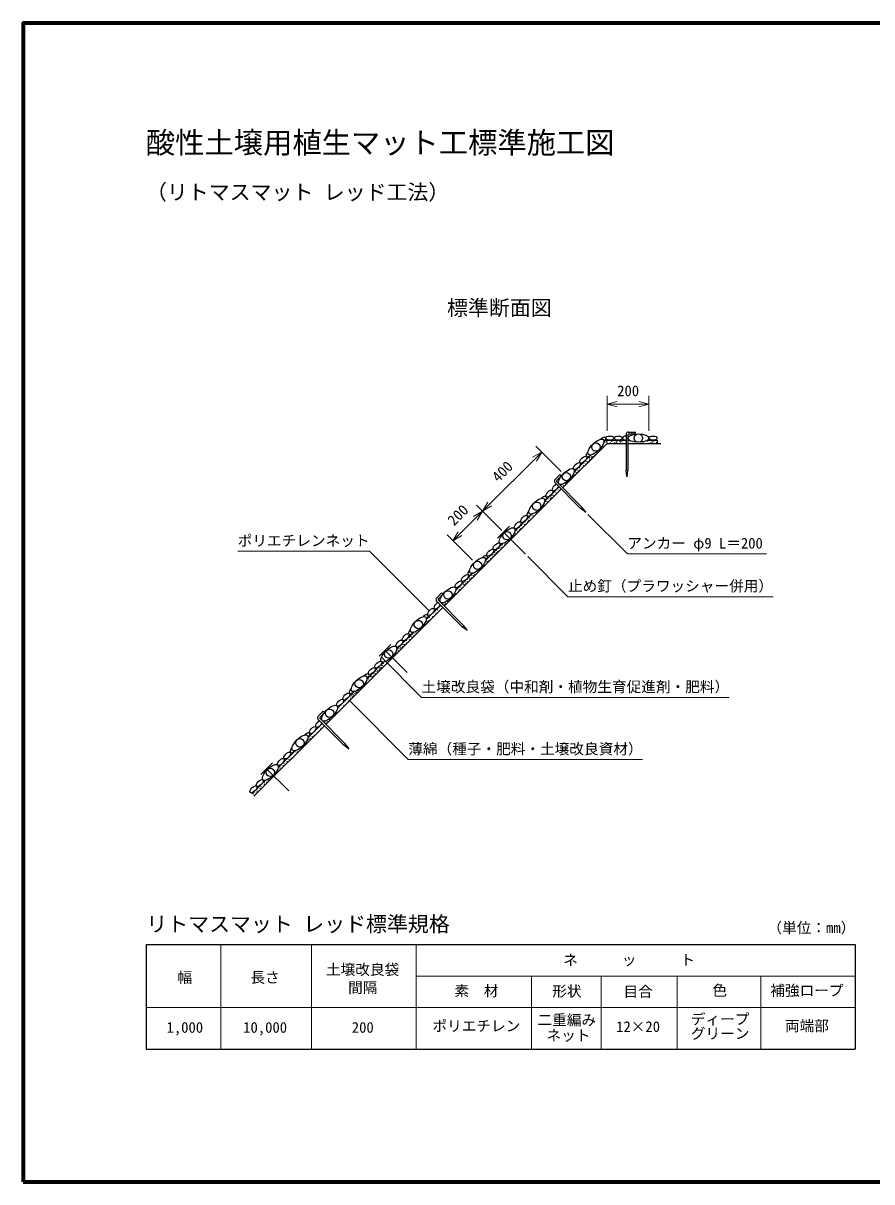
# Model space of a CAD drawing. Units: millimetres, scale not verified. Extents: x 200 to 8200, y 200 to 5838.
# Drawn here: x 200 to 4255, y 200 to 5740 of the extents above; entities that cross this region are included whole.
import ezdxf
from ezdxf.enums import TextEntityAlignment as Align

# ---------------------------------------------------------------- set-up
doc = ezdxf.new("R2010")
doc.units = ezdxf.units.MM
doc.header["$LTSCALE"] = 20
for name, color, linetype in [('C-MTR', 5, 'Continuous'), ('C-MTR-TXT', 5, 'Continuous'), ('C-TTL-TXT', 3, 'Continuous')]:
    doc.layers.add(name, color=color, linetype=linetype)
for name, color, linetype, lineweight in [('C-MTR-FRAM', 5, 'Continuous', 25), ('C-MTR-LINE', 5, 'Continuous', 13), ('C-STR', 7, 'Continuous', 25), ('C-STR-DIM', 1, 'Continuous', 13), ('C-STR-HTXT', 1, 'Continuous', 13), ('C-TTL', 2, 'Continuous', 70)]:
    doc.layers.add(name, color=color, linetype=linetype, lineweight=lineweight)
doc.styles.add('ＭＳ ゴシック', font='')
doc.styles.get('ＭＳ ゴシック').set_extended_font_data('MS Gothic')

msp = doc.modelspace()

# ---------------------------------------------------------------- linework, layer by layer
at = {"layer": 'C-MTR-FRAM'}
for p, q in [((787.14, 1334.04), (787.14, 834.04)), ((787.14, 1334.04), (4174.97, 1334.04)), ((4174.97, 1334.04), (4174.97, 834.04)), ((787.14, 834.04), (4174.97, 834.04))]:
    msp.add_line(p, q, dxfattribs=at)
at = {"layer": 'C-MTR-LINE'}
for p, q in [((1145.14, 1334.04), (1145.14, 834.04)), ((1578.14, 1334.04), (1578.14, 834.04)), ((2078.14, 1334.04), (2078.14, 834.04)), ((2078.14, 1184.04), (4174.97, 1184.04)), ((2628.14, 1184.04), (2628.14, 834.04)), ((2962.14, 1184.04), (2962.14, 834.04)), ((3324.97, 1184.04), (3324.97, 834.04)), ((3724.97, 1184.04), (3724.97, 834.04)), ((787.14, 1034.04), (4174.97, 1034.04))]:
    msp.add_line(p, q, dxfattribs=at)
at = {"layer": 'C-STR'}
for p, q in [((3080.73, 3775.69), (3080.73, 3600.6)), ((3089.73, 3770.6), (3089.73, 3600.6)), ((3092.25, 3784.58), (3125.19, 3784.58)), ((3125.19, 3775.58), (3095.14, 3775.58)), ((3125.19, 3775.58), (3125.19, 3784.58)), ((2777.6, 3518.8), (2989.73, 3730.93)), ((2888.06, 3629.26), (2989.73, 3730.93)), ((2974.38, 3736.8), (2983.51, 3745.93)), ((2983.51, 3745.93), (3080.73, 3745.93)), ((2989.73, 3730.93), (3080.73, 3730.93)), ((3089.73, 3745.93), (3096.43, 3745.93)), ((3089.73, 3730.93), (3246.11, 3730.93)), ((3183.03, 3745.93), (3229.73, 3745.93)), ((3229.73, 3745.93), (3229.73, 3730.93)), ((2832.96, 3595.38), (2913.15, 3675.56)), ((2741.53, 3558.21), (2764.82, 3581.51)), ((2749.64, 3546.54), (2869.88, 3426.37)), ((2771.19, 3575.15), (2749.94, 3553.89)), ((2771.19, 3575.15), (2764.82, 3581.51)), ((3083.73, 3575.6), (3080.73, 3600.6)), ((3083.73, 3575.6), (3085.23, 3570.6)), ((3085.23, 3570.6), (3086.73, 3575.6)), ((3086.73, 3575.6), (3089.73, 3600.6)), ((2211.91, 2953.11), (2771.13, 3512.33)), ((2691.54, 3453.96), (2760.52, 3522.94)), ((2739.67, 3543.78), (2863.52, 3420)), ((2766.99, 3529.4), (2771.73, 3534.14)), ((2550.12, 3312.54), (2630.3, 3392.72)), ((2883.32, 3404.45), (2863.52, 3420)), ((2885.45, 3406.57), (2869.88, 3426.37)), ((2883.32, 3404.45), (2887.92, 3401.98)), ((2887.92, 3401.98), (2885.45, 3406.57)), ((2523.04, 3334.95), (2466.47, 3278.38)), ((2600.82, 3200.6), (2494.75, 3306.67)), ((2408.7, 3171.11), (2488.88, 3251.3)), ((2267.28, 3029.69), (2347.46, 3109.88)), ((2175.84, 2992.52), (2199.13, 3015.82)), ((2205.5, 3009.46), (2184.25, 2988.2)), ((2205.5, 3009.46), (2199.13, 3015.82)), ((1646.23, 2387.43), (2205.45, 2946.65)), ((2125.86, 2888.27), (2194.84, 2957.25)), ((2173.98, 2978.09), (2297.84, 2854.31)), ((2183.95, 2980.85), (2304.2, 2860.68)), ((2201.3, 2963.72), (2206.04, 2968.46)), ((1984.44, 2746.85), (2064.62, 2827.03)), ((2317.64, 2838.76), (2297.84, 2854.31)), ((2319.76, 2840.89), (2304.2, 2860.68)), ((2317.64, 2838.76), (2322.24, 2836.29)), ((2322.24, 2836.29), (2319.76, 2840.89)), ((1957.35, 2769.26), (1900.78, 2712.7)), ((2035.13, 2634.91), (1929.07, 2740.98)), ((1843.01, 2605.43), (1923.2, 2685.61)), ((1701.59, 2464.01), (1781.78, 2544.19)), ((1610.16, 2426.83), (1633.45, 2450.14)), ((1639.81, 2443.78), (1618.57, 2422.52)), ((1639.81, 2443.78), (1633.45, 2450.14)), ((1560.17, 2322.59), (1629.15, 2391.57)), ((1608.3, 2412.41), (1732.15, 2288.63)), ((1618.27, 2415.17), (1738.51, 2295)), ((1635.62, 2398.03), (1640.36, 2402.77)), ((1302.77, 2043.97), (1639.76, 2380.96)), ((1751.95, 2273.08), (1732.15, 2288.63)), ((1754.07, 2275.2), (1738.51, 2295)), ((1751.95, 2273.08), (1756.55, 2270.61)), ((1756.55, 2270.61), (1754.07, 2275.2)), ((1418.75, 2181.16), (1498.93, 2261.35)), ((1391.67, 2203.58), (1335.1, 2147.01)), ((1469.45, 2069.23), (1363.38, 2175.29)), ((1292.17, 2054.58), (1357.51, 2119.93))]:
    msp.add_line(p, q, dxfattribs=at)
at = {"layer": 'C-STR', "color": 3}
for centre, radius in [((3139.73, 3755.93), 20), ((2936.7, 3713.25), 20), ((2795.27, 3571.83), 20), ((2653.85, 3430.41), 20), ((2512.43, 3288.99), 20), ((2371.01, 3147.57), 20), ((2396.38, 3143.1), 0.3), ((2229.59, 3006.14), 20), ((2088.17, 2864.72), 20), ((1946.75, 2723.3), 20), ((1805.32, 2581.88), 20), ((1663.9, 2440.46), 20), ((1522.48, 2299.04), 20), ((1381.06, 2157.62), 20)]:
    msp.add_circle(centre, radius, dxfattribs=at)
at = {"layer": 'C-STR'}
for centre in [(2969.93, 3722.92), (2969.93, 3715.04), (2977.3, 3724.02), (2979.37, 3735.55), (2984.1, 3743.95), (2988.92, 3740.49), (2989.26, 3734.36), (2996.63, 3743.34), (3007.32, 3733.69), (3012.89, 3739.27), (3018.88, 3734.83), (3027.07, 3735.55), (3031.79, 3743.95), (3036.61, 3740.49), (3036.95, 3734.36), (3044.32, 3743.34), (3048.29, 3741.49), (3053.11, 3738.03), (3053.45, 3731.91), (3060.58, 3739.27), (3066.57, 3734.83), (3072.87, 3743.07), (3077.69, 3739.61), (3078.03, 3733.49), (3096.83, 3741.52), (3100.74, 3735.23), (3113.51, 3736.21), (3122.68, 3733.69), (3134.24, 3734.83), (3150.01, 3733.69), (3161.57, 3734.83), (3175.1, 3735.23), (3182.16, 3742.17), (3187.87, 3736.21), (3197.16, 3735.55), (3201.89, 3743.95), (3206.71, 3740.49), (3207.05, 3734.36), (3214.42, 3743.34), (3225.11, 3733.69), (2905.41, 3662.69), (2914.98, 3667.97), (2914.98, 3660.09), (2922.35, 3669.07), (2934.31, 3679.41), (2941.68, 3688.39), (2950.96, 3698.24), (2959.04, 3703.43), (2961.67, 3710.34), (2842.77, 3602.62), (2848.49, 3607.5), (2857.03, 3603.75), (2859.1, 3615.28), (2863.82, 3623.68), (2866.31, 3613.6), (2874.39, 3618.79), (2877.02, 3625.69), (2878.19, 3637.2), (2886.73, 3633.44), (2888.8, 3644.98), (2893.52, 3653.38), (2896.01, 3643.29), (2904.09, 3648.48), (2906.72, 3655.39), (2908.83, 3653.23), (2801.02, 3549.68), (2809.28, 3554.39), (2816.65, 3563.37), (2828.27, 3579.83), (2828.61, 3573.71), (2835.97, 3582.69), (2838.05, 3594.22), (2845.26, 3592.54), (2850.15, 3598.82), (2853.33, 3597.73), (2732.87, 3492.73), (2744.76, 3502.04), (2746.07, 3494.73), (2754.32, 3507.32), (2754.33, 3499.44), (2758.32, 3518.18), (2760.81, 3508.09), (2768.89, 3513.28), (2773.32, 3524.89), (2781.03, 3527.74), (2790.31, 3537.59), (2798.38, 3542.78), (2689.81, 3447.09), (2691.12, 3439.78), (2699.38, 3452.37), (2699.38, 3444.49), (2700.15, 3458.95), (2706.75, 3453.47), (2708.82, 3465), (2713.55, 3473.4), (2718.37, 3469.94), (2718.71, 3463.81), (2720.72, 3479.04), (2726.08, 3472.79), (2728.15, 3484.33), (2735.36, 3482.64), (2743.44, 3487.83), (2622.97, 3382.83), (2634.86, 3392.14), (2636.17, 3384.84), (2644.43, 3397.42), (2644.43, 3389.54), (2651.8, 3398.52), (2663.76, 3408.86), (2671.13, 3417.84), (2680.41, 3427.69), (2688.49, 3432.88), (2568.02, 3327.88), (2579.91, 3337.19), (2581.22, 3329.89), (2589.48, 3342.47), (2589.48, 3334.59), (2590.83, 3349.01), (2596.85, 3343.57), (2598.92, 3355.1), (2603.65, 3363.5), (2608.47, 3360.04), (2608.81, 3353.91), (2612.06, 3369.84), (2616.18, 3362.89), (2618.25, 3374.43), (2625.46, 3372.74), (2633.54, 3377.93), (2534.53, 3279.64), (2541.9, 3288.62), (2547.25, 3297.12), (2549.54, 3294.84), (2553.52, 3305.09), (2553.86, 3298.96), (2555.79, 3313.17), (2561.23, 3307.94), (2563.3, 3319.48), (2570.51, 3317.79), (2578.59, 3322.98), (2460.46, 3218.08), (2468.69, 3213.09), (2469.78, 3227.39), (2471.32, 3219.99), (2475.42, 3230.87), (2479.58, 3232.57), (2479.59, 3224.69), (2483.96, 3240.96), (2486.95, 3233.67), (2489.03, 3245.2), (2490.33, 3240.65), (2498.57, 3250.14), (2498.91, 3244.02), (2506.28, 3253), (2515.56, 3262.85), (2523.64, 3268.04), (2413.74, 3158.14), (2415.06, 3172.34), (2416.37, 3165.04), (2424.63, 3177.63), (2424.64, 3169.74), (2430.09, 3187.15), (2432, 3178.72), (2437.36, 3195.53), (2443.96, 3189.07), (2444.81, 3199.26), (2451.33, 3198.05), (2451.7, 3208.01), (2457.49, 3202.79), (2460.61, 3207.9), (2348.23, 3108.08), (2358.79, 3103.19), (2361.42, 3110.09), (2369.69, 3114.79), (2377.06, 3123.77), (2389.01, 3134.12), (2405.66, 3152.95), (2293.28, 3053.13), (2303.84, 3048.24), (2305.16, 3062.44), (2306.47, 3055.14), (2314.73, 3067.73), (2314.74, 3059.84), (2322.11, 3068.82), (2324.18, 3080.36), (2328.9, 3088.76), (2333.72, 3085.29), (2334.06, 3079.17), (2341.43, 3088.15), (2343.5, 3099.68), (2350.72, 3098), (2248.89, 2993.29), (2251.52, 3000.19), (2255.69, 3000.79), (2259.79, 3004.89), (2263.06, 3009.77), (2267.16, 3013.87), (2269.23, 3025.41), (2273.95, 3033.81), (2278.77, 3030.34), (2279.11, 3024.22), (2286.48, 3033.2), (2288.55, 3044.73), (2295.77, 3043.05), (2183.38, 2943.23), (2189.52, 2943), (2193.94, 2938.34), (2194.49, 2952.65), (2203.2, 2947.6), (2210.18, 2966.36), (2212.21, 2958.92), (2217.39, 2964.67), (2223.83, 2975.39), (2225.47, 2969.86), (2228.1, 2976.76), (2236.36, 2981.47), (2243.73, 2990.45), (2128.43, 2888.28), (2138.99, 2883.39), (2140.32, 2897.6), (2141.62, 2890.29), (2149.88, 2902.88), (2149.89, 2894.99), (2157.26, 2903.97), (2159.33, 2915.51), (2164.05, 2923.91), (2168.88, 2920.44), (2169.22, 2914.32), (2176.58, 2923.3), (2178.66, 2934.83), (2185.87, 2933.15), (2076.9, 2829.89), (2084.27, 2830.99), (2096.23, 2841.33), (2103.6, 2850.31), (2112.88, 2860.16), (2120.96, 2865.35), (2123.59, 2872.25), (2123.71, 2879.88), (2130.92, 2878.2), (2013.81, 2769.99), (2018.53, 2778.39), (2029.1, 2773.49), (2030.42, 2787.7), (2031.73, 2780.39), (2039.98, 2792.98), (2039.99, 2785.1), (2043.94, 2801.61), (2047.36, 2794.08), (2050.72, 2806.9), (2055.44, 2815.3), (2057.93, 2805.21), (2060.83, 2820), (2066.01, 2810.4), (2067.33, 2824.61), (2068.64, 2817.3), (2076.9, 2822.01), (1974.15, 2718.54), (1976.78, 2725.44), (1985.04, 2738.03), (1985.04, 2730.15), (1988.03, 2745.09), (1992.41, 2739.13), (1994.48, 2750.66), (1998.59, 2745.09), (1999.21, 2759.06), (2004.03, 2755.6), (2004.37, 2749.47), (2008.06, 2765.58), (2011.74, 2758.45), (2021.02, 2768.3), (1903.91, 2660.09), (1908.63, 2668.49), (1914.69, 2669.76), (1919.2, 2663.59), (1920.52, 2677.8), (1921.83, 2670.5), (1930.09, 2683.08), (1930.09, 2675.2), (1937.46, 2684.18), (1942.75, 2689.6), (1949.42, 2694.52), (1956.79, 2703.5), (1966.07, 2713.35), (1848.96, 2605.14), (1853.68, 2613.54), (1860.19, 2615.37), (1864.25, 2608.64), (1865.57, 2622.85), (1866.88, 2615.55), (1875.14, 2628.13), (1875.14, 2620.25), (1877.84, 2634.9), (1882.51, 2629.23), (1884.58, 2640.76), (1888.71, 2635.41), (1889.31, 2649.16), (1894.13, 2645.7), (1894.47, 2639.57), (1897.9, 2656.12), (1901.84, 2648.55), (1906.05, 2653.4), (1911.12, 2658.4), (1801.22, 2548.51), (1809.3, 2553.7), (1815.31, 2560.11), (1820.19, 2565.3), (1827.56, 2574.28), (1839.18, 2590.75), (1839.52, 2584.62), (1844.46, 2600.31), (1846.89, 2593.6), (1848.86, 2598.89), (1856.17, 2603.45), (1740.04, 2497.07), (1746.27, 2493.56), (1747.67, 2504.32), (1754.35, 2498.75), (1755.7, 2512.34), (1765.24, 2518.23), (1765.25, 2510.35), (1769.24, 2526.06), (1772.61, 2519.33), (1774.69, 2530.86), (1777.43, 2526.49), (1779.41, 2539.26), (1784.23, 2535.8), (1784.57, 2529.67), (1787.19, 2543.07), (1791.94, 2538.66), (1795.19, 2544.24), (1691.32, 2438.61), (1699.4, 2443.8), (1700.72, 2458), (1702.03, 2450.7), (1710.29, 2463.28), (1710.3, 2455.4), (1717.66, 2464.38), (1719.74, 2475.91), (1729.28, 2480.85), (1729.62, 2474.73), (1732.54, 2490.09), (1736.99, 2483.71), (1627.01, 2384.78), (1637.52, 2381.91), (1645.77, 2403.05), (1647.08, 2395.75), (1655.35, 2400.45), (1662.71, 2409.43), (1674.67, 2419.78), (1682.04, 2428.76), (1574.21, 2330.39), (1578.94, 2338.79), (1581.43, 2328.71), (1589.5, 2333.9), (1590.82, 2348.1), (1592.13, 2340.8), (1600.39, 2353.39), (1600.4, 2345.5), (1607.77, 2354.48), (1609.84, 2366.01), (1614.56, 2374.42), (1619.38, 2370.95), (1619.72, 2364.83), (1627.09, 2373.81), (1630.26, 2380.72), (1526.48, 2273.76), (1534.55, 2278.95), (1545.45, 2290.55), (1552.82, 2299.53), (1559.11, 2309.61), (1564.43, 2316), (1564.77, 2309.88), (1568.06, 2324.81), (1572.14, 2318.86), (1574, 2323.3), (1464.31, 2220.49), (1469.04, 2228.89), (1471.53, 2218.81), (1479.6, 2224), (1480.92, 2238.21), (1482.23, 2230.9), (1490.49, 2243.49), (1490.5, 2235.6), (1497.87, 2244.58), (1499.12, 2251.07), (1499.94, 2256.12), (1509.48, 2261.05), (1509.82, 2254.93), (1517.19, 2263.91), (1522.21, 2268.77), (1416.58, 2163.86), (1424.65, 2169.05), (1425.98, 2183.26), (1427.28, 2175.95), (1435.54, 2188.54), (1435.55, 2180.65), (1442.92, 2189.63), (1444.99, 2201.17), (1449.71, 2209.57), (1454.54, 2206.1), (1454.87, 2199.98), (1462.24, 2208.96), (1352.01, 2107.35), (1359.14, 2118.99), (1361.63, 2108.91), (1369.7, 2114.1), (1372.33, 2121), (1380.6, 2125.7), (1387.97, 2134.68), (1399.93, 2145.03), (1407.29, 2154.01), (1304.19, 2064.04), (1306.68, 2053.96), (1314.75, 2059.15), (1316.08, 2073.36), (1317.38, 2066.05), (1325.64, 2078.64), (1325.65, 2070.76), (1333.02, 2079.74), (1335.09, 2091.27), (1343.44, 2099.71), (1344.98, 2090.08), (1353.13, 2100.83)]:
    msp.add_circle(centre, 0.3, dxfattribs=at)
for centre, radius, start, end in [((3092.41, 3772.46), 12.12, 90.74558, 164.52089), ((3094.73, 3770.6), 5, 85.32404, 180), ((2950.2, 3762.59), 35.21, 327.26574, 330.04312), ((2750.21, 3549.75), 12.12, 135.76262, 209.53793), ((2753.17, 3550.07), 5, 130.3409, 225.01704), ((2184.53, 2984.07), 12.12, 135.76262, 209.53793), ((2187.49, 2984.39), 5, 130.3409, 225.01704), ((1618.84, 2418.38), 12.12, 135.76262, 209.53793), ((1621.8, 2418.7), 5, 130.3409, 225.01704), ((1299.47, 2055.64), 0.3, 45, 176.71332), ((1299.47, 2055.64), 0.3, 273.28668, 45)]:
    msp.add_arc(centre, radius, start, end, dxfattribs=at)
for centre, major_axis, ratio in [((3139.73, 3755.93), (50, 0), 0.4), ((2936.7, 3713.25), (35.36, 35.36), 0.4), ((3003.72, 3755.93), (20, 0), 0.5), ((3043.72, 3755.93), (20, 0), 0.5), ((3209.73, 3755.93), (20, 0), 0.5), ((2876.09, 3652.64), (15.15, 15.15), 0.466584), ((2795.27, 3571.83), (35.36, 35.36), 0.4), ((2845.78, 3622.34), (15.15, 15.15), 0.466667), ((2714.46, 3491.02), (15.15, 15.15), 0.466667), ((2653.85, 3430.41), (35.36, 35.36), 0.4), ((2593.24, 3369.8), (15.15, 15.15), 0.466667), ((2512.43, 3288.99), (35.36, 35.36), 0.4), ((2562.94, 3339.5), (15.15, 15.15), 0.466667), ((2431.62, 3208.18), (15.15, 15.15), 0.466667), ((2461.93, 3238.48), (15.15, 15.15), 0.466667), ((2371.01, 3147.57), (35.36, 35.36), 0.4), ((2310.41, 3086.96), (15.15, 15.15), 0.466667), ((2229.59, 3006.14), (35.36, 35.36), 0.4), ((2280.1, 3056.66), (15.15, 15.15), 0.466667), ((2148.78, 2925.34), (15.15, 15.15), 0.466667), ((2088.17, 2864.72), (35.36, 35.36), 0.4), ((1997.32, 2773.74), (15.15, 15.15), 0.466667), ((2027.56, 2804.12), (15.15, 15.15), 0.466667), ((1946.75, 2723.3), (35.36, 35.36), 0.4), ((1865.93, 2642.49), (15.15, 15.15), 0.466667), ((1896.24, 2672.79), (15.15, 15.15), 0.466667), ((1805.32, 2581.88), (35.36, 35.36), 0.4), ((1714.41, 2490.96), (15.15, 15.15), 0.466667), ((1744.72, 2521.27), (15.15, 15.15), 0.466667), ((1663.9, 2440.46), (35.36, 35.36), 0.4), ((1522.48, 2299.04), (35.36, 35.36), 0.4), ((1583.1, 2359.65), (15.15, 15.15), 0.466667), ((1431.56, 2208.13), (15.15, 15.15), 0.466667), ((1431.57, 2208.13), (15.15, 15.15), 0.466667), ((1461.87, 2238.43), (15.15, 15.15), 0.466667), ((1461.87, 2238.43), (15.15, 15.15), 0.466667), ((1381.06, 2157.62), (35.36, 35.36), 0.4), ((1330.55, 2107.11), (15.15, 15.15), 0.466667), ((1300.25, 2076.81), (15.15, 15.15), 0.466667)]:
    msp.add_ellipse(centre, major_axis=major_axis, ratio=ratio, dxfattribs=at)
for centre, major_axis, ratio, start_param, end_param in [((2968.01, 3744.57), (14.14, 14.14), 0.5, 4.6639847, 7.9023629), ((3083.68, 3755.93), (20, 0), 0.5, 1.7190829, 4.5641024), ((3083.68, 3755.93), (20, 0), 0.5, 1.0051981, 1.2637376), ((3083.68, 3755.93), (20, 0), 0.5, 5.0194477, 5.2779847), ((2905.38, 3681.94), (14.14, 14.14), 0.5, 1.5224109, 4.7607889), ((2744.76, 3521.32), (15.15, 15.15), 0.466667, 0.9601709, 5.323292), ((2744.76, 3521.32), (15.15, 15.15), 0.466667, 6.1691894, 6.3974588), ((2685.17, 3461.72), (14.14, 14.14), 0.5, 4.6639847, 7.9023629), ((2622.54, 3399.09), (14.14, 14.14), 0.5, 1.5224109, 4.7607889), ((2402.32, 3178.88), (14.14, 14.14), 0.5, 4.6639847, 7.9023629), ((2339.7, 3116.25), (14.14, 14.14), 0.5, 1.5224109, 4.7607889), ((2179.05, 2955.7), (15.15, 15.15), 0.466667, 0.9618545, 5.3216084), ((2119.48, 2896.04), (14.14, 14.14), 0.5, 4.6639847, 7.9023629), ((2056.85, 2833.41), (14.14, 14.14), 0.5, 1.5224109, 4.7607889), ((1836.64, 2613.2), (14.14, 14.14), 0.5, 4.6639847, 7.9023629), ((1774.01, 2550.57), (14.14, 14.14), 0.5, 1.5224109, 4.7607889), ((1613.4, 2389.96), (15.15, 15.15), 0.466667, 0.9610637, 5.3223992), ((1553.8, 2330.35), (14.14, 14.14), 0.5, 4.6639847, 7.9023629), ((1491.17, 2267.72), (14.14, 14.14), 0.5, 1.5224109, 4.7607889)]:
    msp.add_ellipse(centre, major_axis=major_axis, ratio=ratio, start_param=start_param, end_param=end_param, dxfattribs=at)
at = {"layer": 'C-STR-DIM'}
for p, q in [((2989.73, 3790.93), (2989.73, 3958.06)), ((3189.73, 3790.93), (3189.73, 3958.06)), ((2989.73, 3918.06), (3038.02, 3931.01)), ((2989.73, 3918.06), (3189.73, 3918.06)), ((2989.73, 3918.06), (3038.02, 3905.12)), ((3189.73, 3918.06), (3141.43, 3931.01)), ((3189.73, 3918.06), (3141.43, 3905.12)), ((2770.53, 3596.58), (2649.43, 3717.67)), ((2394.87, 3406.55), (2677.72, 3689.39)), ((2677.72, 3689.39), (2634.41, 3664.39)), ((2677.72, 3689.39), (2652.72, 3646.09)), ((2487.68, 3313.74), (2366.59, 3434.83)), ((2394.87, 3406.55), (2419.87, 3449.85)), ((2253.45, 3265.12), (2394.87, 3406.55)), ((2394.87, 3406.55), (2351.57, 3381.55)), ((2394.87, 3406.55), (2369.87, 3363.24)), ((2394.87, 3406.55), (2438.17, 3431.55)), ((2346.26, 3172.31), (2225.17, 3293.41)), ((2253.45, 3265.12), (2278.45, 3308.43)), ((2253.45, 3265.12), (2296.75, 3290.12))]:
    msp.add_line(p, q, dxfattribs=at)
at = {"layer": 'C-STR-HTXT'}
for p, q in [((2898.5, 3391.35), (3086.79, 3202.46)), ((1225.02, 3214.75), (1855.02, 3214.75)), ((1855.02, 3214.75), (2139.18, 2929.67)), ((2611.41, 3189.98), (2803.05, 2997.71)), ((3086.79, 3202.46), (3751.79, 3202.46)), ((2803.05, 2997.71), (3783.05, 2997.71)), ((1911.75, 2708.3), (2103.39, 2516.04)), ((1755.72, 2504.04), (2039.89, 2218.96)), ((2103.39, 2516.04), (3573.39, 2516.04)), ((2039.89, 2218.96), (3159.89, 2218.96))]:
    msp.add_line(p, q, dxfattribs=at)
at = {"layer": 'C-TTL'}
msp.add_lwpolyline([(200, 200), (8200, 200), (8200, 5740), (200, 5740)], close=True, dxfattribs=at)

# ---------------------------------------------------------------- texts
at = {"layer": 'C-MTR', "style": 'ＭＳ ゴシック'}
msp.add_text('リトマスマット レッド標準規格', height=73.31, dxfattribs=at).set_placement((788.37, 1374.02), align=Align.BOTTOM_LEFT)
at = {"layer": 'C-MTR-TXT', "style": 'ＭＳ ゴシック'}
for s, p in [('（単位：mm）', (3756.2, 1374.02)), ('形状', (2727.78, 1070.4)), ('色', (3492.97, 1074.04)), ('二重編み', (2657.53, 933.04)), ('ネット', (2700.53, 859.04))]:
    msp.add_text(s, height=51.32, dxfattribs=at).set_placement(p, align=Align.BOTTOM_LEFT)
for s, p in [('ネ\u3000\u3000\u3000ッ\u3000\u3000\u3000ト', (3095.46, 1219.89)), ('土壌改良袋', (1821.88, 1174.14)), ('間隔', (1822.51, 1087.54)), ('素\u3000材', (2365.73, 1072.4)), ('目合', (3138.25, 1068.78)), ('補強ロープ', (3944.97, 1074.04)), ('ディープ', (3530.18, 937.04)), ('ポリエチレン', (2365.73, 904.4)), ('12×20', (3138.25, 901.04)), ('グリーン', (3530.18, 868.04)), ('両端部', (3944.97, 905.04))]:
    msp.add_text(s, height=51.32, dxfattribs=at).set_placement(p, align=Align.BOTTOM_CENTER)
for s, p in [('幅', (972.36, 1177.46)), ('長さ', (1356.05, 1177.46)), ('1,000', (972.36, 938.38)), ('10,000', (1356.05, 938.38)), ('200', (1822.51, 938.38))]:
    msp.add_text(s, height=51.32, dxfattribs=at).set_placement(p, align=Align.MIDDLE_CENTER)
at = {"layer": 'C-STR-DIM', "color": 7, "style": 'ＭＳ ゴシック'}
msp.add_text('200', height=51.32, dxfattribs=at).set_placement((3038.3, 3941.03), align=Align.BOTTOM_LEFT)
for s, p in [('400', (2481.57, 3530.43)), ('200', (2269.23, 3322.15))]:
    msp.add_text(s, height=51.32, rotation=45, dxfattribs=at).set_placement(p, align=Align.BOTTOM_LEFT)
at = {"layer": 'C-STR-HTXT', "color": 7, "style": 'ＭＳ ゴシック'}
for s, p in [('ポリエチレンネット', (1225.02, 3224.75)), ('アンカー φ9 L＝200', (3086.79, 3212.46)), ('止め釘（プラワッシャー併用）', (2803.05, 3007.71)), ('土壌改良袋（中和剤・植物生育促進剤・肥料）', (2103.39, 2526.04)), ('薄綿（種子・肥料・土壌改良資材）', (2039.89, 2228.96))]:
    msp.add_text(s, height=51.32, dxfattribs=at).set_placement(p, align=Align.BOTTOM_LEFT)
at = {"layer": 'C-TTL-TXT', "style": 'ＭＳ ゴシック'}
for s, height, p in [('酸性土壌用植生マット工標準施工図', 102.6, (786.46, 5086.69)), ('（リトマスマット レッド工法）', 73.31, (786.46, 4873.69))]:
    msp.add_text(s, height=height, dxfattribs=at).set_placement(p, align=Align.BOTTOM_LEFT)
at = {"layer": 'C-TTL-TXT', "color": 7, "style": 'ＭＳ ゴシック'}
msp.add_text('標準断面図', height=73.31, dxfattribs=at).set_placement((2225.1, 4379.01), align=Align.MIDDLE_LEFT)

doc.saveas('drawing.dxf')
